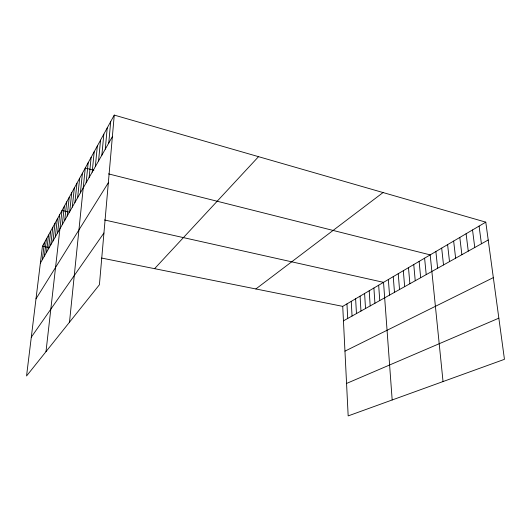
<?xml version="1.0" encoding="UTF-8"?>
<svg xmlns="http://www.w3.org/2000/svg" width="531" height="531" viewBox="0 0 531 531"><rect width="100%" height="100%" fill="white"/><g stroke="black" fill="none" stroke-linecap="round" stroke-linejoin="round"><path stroke-width="0.8" d="M114.258 115.094L99.41 284.755L26.55 375.981L42.44 246.205L114.258 115.094L485.785 222.15L504.45 359.328L348.17 415.906L342.734 306.367L485.785 222.15M108.775 143.025L110.687 121.612M105.277 149.165L107.209 127.958M101.872 155.138L103.83 134.137M98.56 160.959L100.532 140.151M95.334 166.621L97.319 146.018M92.195 172.144L94.193 151.727M89.128 177.52L91.14 157.295M86.141 182.764L88.166 162.732M69.495 322.217L85.259 168.028L93.854 170.192M77.619 197.738L79.663 178.25M80.387 192.872L82.431 173.199M74.911 202.497L76.962 183.175M72.269 207.136L74.327 187.994M67.165 216.097L69.236 197.286M69.687 211.67L71.751 192.693M64.702 220.425L66.773 201.78M45.998 351.628L62.014 210.468L69.7 212.188M62.293 224.653L64.364 206.174M57.56 232.956L59.645 214.796M52.981 241.008L55.058 223.166M55.244 237.025L57.328 219.024M50.757 244.904L52.841 227.215M46.469 252.444L48.547 235.054M48.593 248.714L50.671 231.177M42.354 259.666L44.431 242.567M44.392 256.088L46.469 238.85M40.363 263.164L112.366 136.713M35.995 298.847L108.337 182.744M31.302 337.172L103.943 232.996M154.587 268.673L258.537 156.665M255.869 288.964L383.07 192.547M343.451 320.843L488.215 239.992M344.951 351.144L493.332 277.627M346.557 383.448L498.848 318.162M42.44 246.205L49.323 247.585M101.554 258.046L342.734 306.367M104.481 219.96L383.535 282.346L392.177 399.976M108.516 173.883L430.183 254.88L443.04 381.563M479.081 226.093L481.418 243.789M472.524 229.956L474.767 247.506M466.099 233.733L468.256 251.143M459.806 237.443L461.877 254.701M453.647 241.067L455.631 258.192M447.6 244.625L449.505 261.61M441.679 248.116L443.511 264.962M435.878 251.528L437.63 268.241M424.601 258.166L426.214 274.62M419.125 261.391L420.671 277.713M413.755 264.557L415.235 280.753M408.478 267.657L409.899 283.733M403.308 270.704L404.668 286.654M398.23 273.697L399.531 289.521M393.239 276.631L394.487 292.342M388.347 279.512L389.535 295.103M378.669 285.207L379.758 300.566M373.897 288.021L374.926 303.261M369.204 290.782L370.187 305.909M364.598 293.497L365.527 308.511M360.071 296.159L360.961 311.066M355.617 298.78L356.467 313.575M351.25 301.356L352.053 316.038M346.955 303.885L347.712 318.461"/></g></svg>
